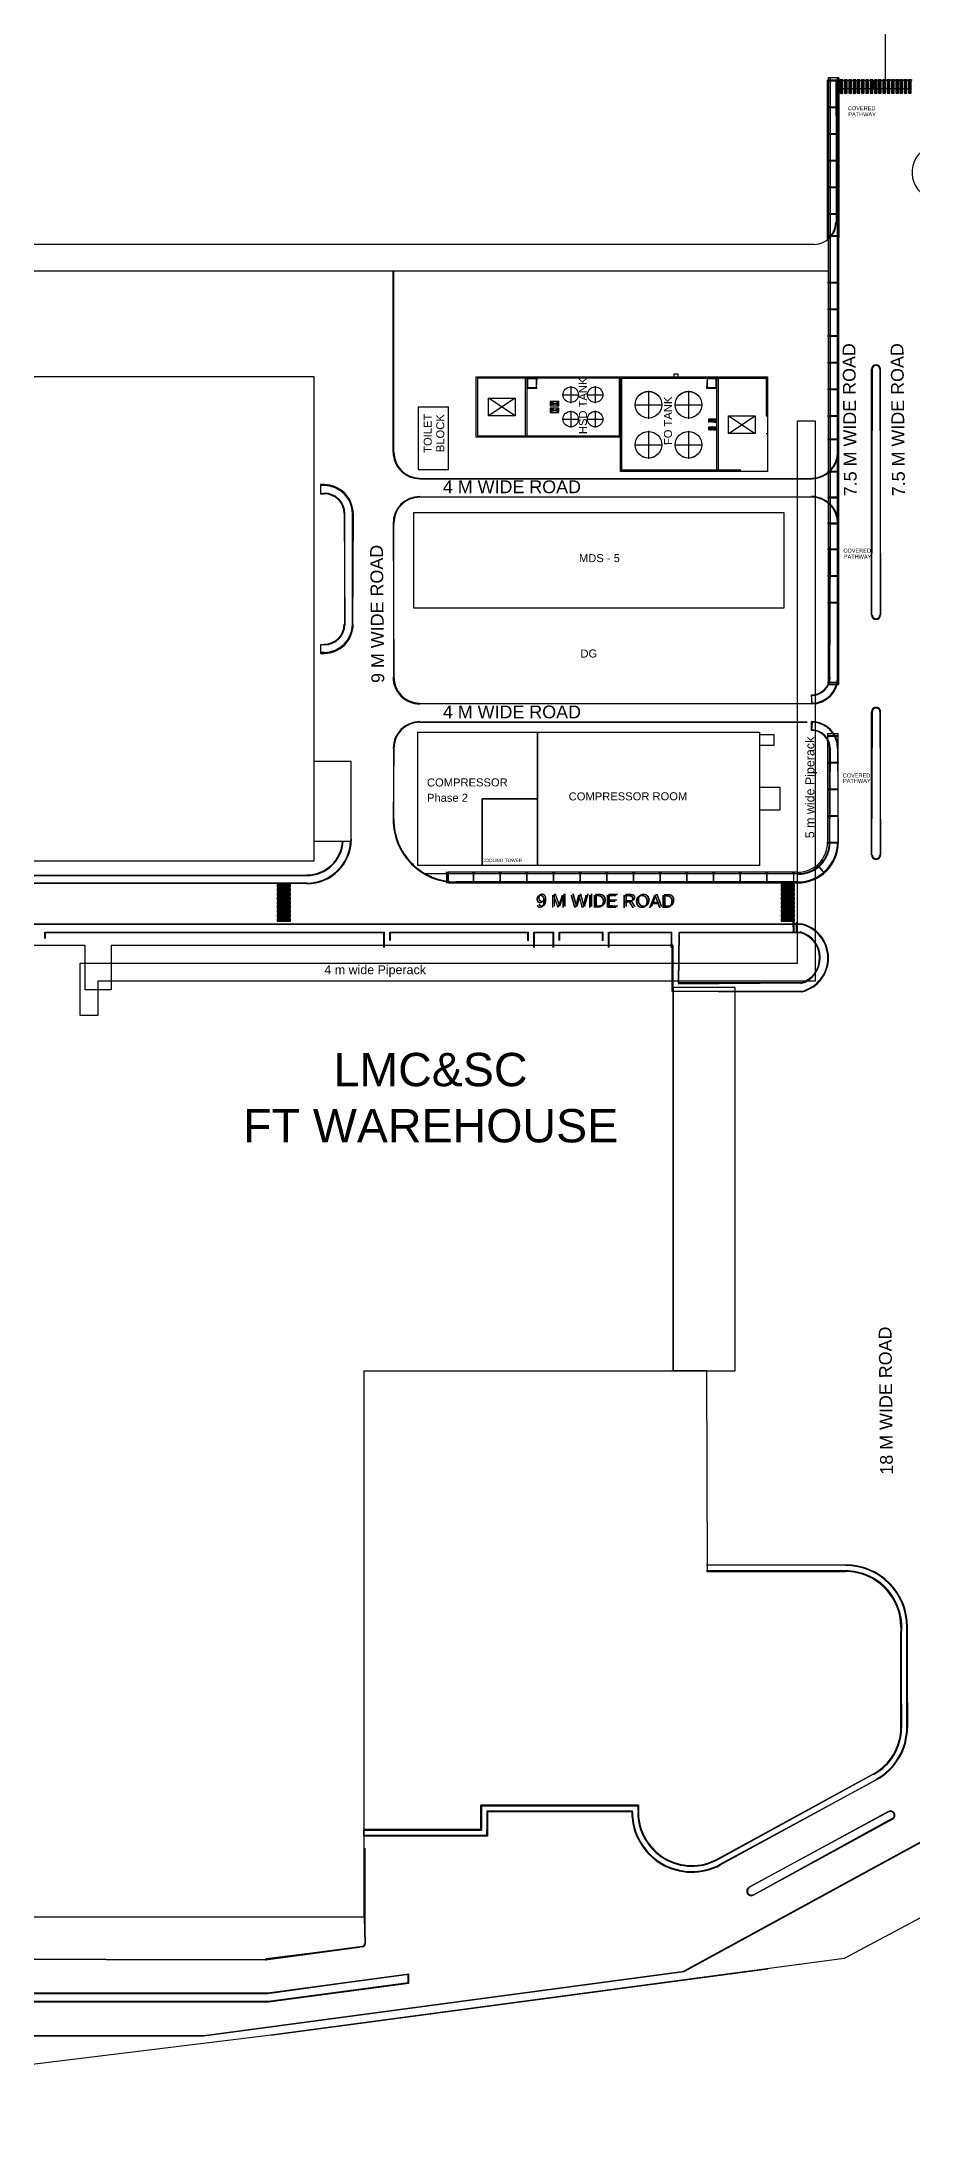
# Model space of a CAD drawing. Header units: millimetres. Extents: x 187381 to 885080, y 3378 to 168095.
# Drawn here: x 473899 to 474182, y 71026 to 71709 of the extents above; entities that cross this region are included whole.
import ezdxf

# ---------------------------------------------------------------- set-up
doc = ezdxf.new("R2010")
doc.units = ezdxf.units.MM
doc.header["$LTSCALE"] = 15
for name, color, linetype in [('A-HATCH', 8, 'Continuous'), ('HSD_piping', 7, 'Continuous'), ('paver', 37, 'Continuous')]:
    doc.layers.add(name, color=color, linetype=linetype)
doc.layers.add('KEY PLAN_dwg', color=252, linetype='Continuous', lineweight=18)
doc.styles.add('Arial_12', font='arial.ttf', dxfattribs={"height": 10.856442})
doc.styles.add('Arial_2', font='arial.ttf', dxfattribs={"width": 0.8, "height": 1.302773})
doc.styles.add('Arial_3', font='arial.ttf', dxfattribs={"height": 0.021713})
doc.styles.add('Arial_4', font='arial.ttf', dxfattribs={"height": 2.605546})
doc.styles.add('Arial_5', font='arial.ttf', dxfattribs={"height": 2.895051})
doc.styles.add('Arial_6', font='arial.ttf', dxfattribs={"height": 4.168874})
doc.styles.add('Arial_8', font='arial.ttf', dxfattribs={"height": 1.085644})

# ---------------------------------------------------------------- blocks, each defined once
blk = doc.blocks.new('KEY PLAN_dwg_sfddsfesfe-517544-KEY PLAN')
at = {"layer": 'paver'}
blk.add_hatch(color=9, dxfattribs=at).paths.add_polyline_path([(3772.73, 2342.26), (3772.73, 2346.6), (3771.87, 2346.6), (3771.87, 2342.26)], flags=0)
at = {"layer": 'A-HATCH', "flags": 128}
blk.add_lwpolyline([(3771.87, 2346.6), (3771.87, 2342.26), (3772.73, 2342.26), (3772.73, 2346.6)], close=True, dxfattribs=at)
blk = doc.blocks.new('KEY PLAN_dwg_swqdswqe-517545-KEY PLAN')
at = {"layer": 'A-HATCH', "color": 252, "flags": 128}
blk.add_lwpolyline([(3758.13, 2280.48), (3761.6, 2280.48), (3761.6, 2280.63), (3758.13, 2280.63)], close=True, dxfattribs=at)
at = {"layer": 'A-HATCH', "color": 252}
for radius in [0.217, 0.21]:
    blk.add_circle((3758.4, 2280.56), radius, dxfattribs=at)
blk = doc.blocks.new('KEY PLAN_dwg_sfddsfesfe-V20-KEY PLAN')
at = {"layer": 'paver'}
blk.add_hatch(color=9, dxfattribs=at).paths.add_polyline_path([(3766.31, 2342.26), (3767.18, 2342.26), (3767.18, 2346.6), (3766.31, 2346.6)], flags=0)
at = {"layer": 'A-HATCH'}
for p, q in [((3766.31, 2346.6), (3766.31, 2342.26)), ((3766.37, 2342.26), (3767.18, 2342.26))]:
    blk.add_line(p, q, dxfattribs=at)
at = {"layer": 'A-HATCH', "flags": 128}
blk.add_lwpolyline([(3767.18, 2342.26), (3767.18, 2346.6), (3766.37, 2346.6)], dxfattribs=at)
blk = doc.blocks.new('KEY PLAN_dwg_sfddsfesfe-517547-KEY PLAN')
at = {"layer": 'paver'}
blk.add_hatch(color=9, dxfattribs=at).paths.add_polyline_path([(3747.21, 2083.76), (3747.21, 2084.62), (3742.87, 2084.62), (3742.87, 2083.76)], flags=0)
at = {"layer": 'A-HATCH', "flags": 128}
blk.add_lwpolyline([(3747.21, 2084.62), (3742.87, 2084.62), (3742.87, 2083.76), (3747.21, 2083.76)], close=True, dxfattribs=at)
blk = doc.blocks.new('KEY PLAN_dwg_sdwf-517548-KEY PLAN')
for p in [(0, 0), (0, -1.39), (0, -2.78), (0, -4.17), (0, -5.56), (0, -6.94), (0, -8.33), (0, -9.72), (0, -11.11)]:
    blk.add_blockref('KEY PLAN_dwg_sfddsfesfe-517547-KEY PLAN', p)
blk = doc.blocks.new('KEY PLAN_dwg_swqdswqe-517546-KEY PLAN')
at = {"layer": 'A-HATCH', "color": 252, "flags": 128}
blk.add_lwpolyline([(3837.89, 2383.93), (3840.2, 2381.33), (3840.09, 2381.24), (3837.78, 2383.84)], close=True, dxfattribs=at)
at = {"layer": 'A-HATCH', "color": 252}
for radius in [0.217, 0.21]:
    blk.add_circle((3838.01, 2383.68), radius, dxfattribs=at)
blk = doc.blocks.new('KEY PLAN_dwg_A$C614A59AB-517549-KEY PLAN')
at = {"layer": 'HSD_piping'}
for p, q in [((3719.8, 2235.29), (3719.8, 2235.35)), ((3719.97, 2235.28), (3719.97, 2235.34)), ((3720.13, 2235.29), (3720.13, 2235.35))]:
    blk.add_line(p, q, dxfattribs=at)
at = {"layer": 'HSD_piping', "flags": 128}
blk.add_lwpolyline([(3719.97, 2235.34), (3720.17, 2235.34), (3720.17, 2235.29), (3719.97, 2235.29), (3720.08, 2235.29), (3720.08, 2235.28), (3719.97, 2235.28), (3719.85, 2235.28), (3719.85, 2235.29), (3719.97, 2235.29), (3719.76, 2235.29), (3719.76, 2235.34)], close=True, dxfattribs=at)
blk.add_lwpolyline([(3720.1, 2235.34), (3720.1, 2235.34), (3719.97, 2235.34), (3719.83, 2235.34), (3719.83, 2235.34)], dxfattribs=at)
blk = doc.blocks.new('KEY PLAN_dwg-517542-KEY PLAN')
at = {"layer": 'A-HATCH'}
for p, q in [((3776.84, 2346.6), (3776.84, 2646.43)), ((3758.01, 2294.48), (3758.01, 2346.52)), ((3761.66, 2347.22), (3758.18, 2347.22)), ((3758.22, 2294.93), (3758.22, 2346.3)), ((3762.15, 2343.62), (3761.6, 2343.62)), ((3761.66, 2347.22), (3761.66, 2295.29)), ((3762.15, 2346.52), (3763.02, 2346.52)), ((3763.02, 2343.62), (3762.15, 2343.62)), ((3763.02, 2346.52), (3763.54, 2346.52)), ((3763.54, 2343.62), (3763.02, 2343.62)), ((3763.54, 2346.52), (3764.41, 2346.52)), ((3764.41, 2343.62), (3763.54, 2343.62)), ((3764.41, 2346.52), (3764.93, 2346.52)), ((3764.93, 2343.62), (3764.41, 2343.62)), ((3764.93, 2346.52), (3765.8, 2346.52)), ((3765.8, 2343.62), (3764.93, 2343.62)), ((3765.8, 2346.52), (3766.31, 2346.52)), ((3766.31, 2343.62), (3765.8, 2343.62)), ((3766.37, 2346.52), (3767.18, 2346.52)), ((3767.18, 2343.62), (3766.37, 2343.62)), ((3767.23, 2346.52), (3767.7, 2346.52)), ((3767.7, 2343.62), (3767.23, 2343.62)), ((3767.7, 2346.52), (3768.57, 2346.52)), ((3768.57, 2343.62), (3767.7, 2343.62)), ((3768.57, 2346.52), (3769.09, 2346.52)), ((3769.09, 2343.62), (3768.57, 2343.62)), ((3769.09, 2346.52), (3769.96, 2346.52)), ((3769.96, 2343.62), (3769.09, 2343.62)), ((3769.96, 2346.52), (3770.48, 2346.52)), ((3770.48, 2343.62), (3769.96, 2343.62)), ((3770.48, 2346.52), (3771.35, 2346.52)), ((3771.35, 2343.62), (3770.48, 2343.62)), ((3771.35, 2346.52), (3771.87, 2346.52)), ((3771.87, 2343.62), (3771.35, 2343.62)), ((3771.87, 2346.52), (3772.73, 2346.52)), ((3772.73, 2343.62), (3771.87, 2343.62)), ((3772.73, 2346.52), (3773.21, 2346.52)), ((3773.21, 2343.62), (3772.73, 2343.62)), ((3773.21, 2346.52), (3773.21, 2343.62)), ((3773.21, 2343.62), (3773.21, 2346.52)), ((3773.26, 2346.52), (3774.12, 2346.52)), ((3774.12, 2343.63), (3773.26, 2343.63)), ((3774.12, 2346.52), (3774.64, 2346.52)), ((3774.64, 2343.63), (3774.12, 2343.63)), ((3774.64, 2346.52), (3775.51, 2346.52)), ((3775.51, 2343.63), (3774.64, 2343.63)), ((3775.51, 2346.52), (3776.03, 2346.52)), ((3776.03, 2343.63), (3775.51, 2343.63)), ((3776.03, 2346.52), (3776.9, 2346.52)), ((3776.9, 2343.63), (3776.03, 2343.63)), ((3776.9, 2346.52), (3777.42, 2346.52)), ((3777.42, 2346.52), (3776.9, 2346.52)), ((3777.42, 2343.63), (3776.9, 2343.63)), ((3777.42, 2346.52), (3778.29, 2346.52)), ((3778.29, 2346.52), (3777.42, 2346.52)), ((3778.29, 2343.63), (3777.42, 2343.63)), ((3778.29, 2346.52), (3778.81, 2346.52)), ((3778.81, 2346.52), (3778.29, 2346.52)), ((3778.81, 2343.63), (3778.29, 2343.63)), ((3778.81, 2346.52), (3779.68, 2346.52)), ((3779.68, 2346.52), (3778.81, 2346.52)), ((3779.68, 2343.63), (3778.81, 2343.63)), ((3779.68, 2346.52), (3780.2, 2346.52)), ((3780.2, 2346.52), (3779.68, 2346.52)), ((3780.2, 2343.63), (3779.68, 2343.63)), ((3780.2, 2346.52), (3781.07, 2346.52)), ((3781.07, 2346.52), (3780.2, 2346.52)), ((3781.07, 2343.63), (3780.2, 2343.63)), ((3781.07, 2346.52), (3781.59, 2346.52)), ((3781.59, 2346.52), (3781.07, 2346.52)), ((3781.59, 2343.63), (3781.07, 2343.63)), ((3781.59, 2346.52), (3782.46, 2346.52)), ((3782.46, 2346.52), (3781.59, 2346.52)), ((3782.46, 2343.63), (3781.59, 2343.63)), ((3782.46, 2346.52), (3782.98, 2346.52)), ((3782.98, 2346.52), (3782.46, 2346.52)), ((3782.98, 2343.63), (3782.46, 2343.63)), ((3782.98, 2346.52), (3783.85, 2346.52)), ((3783.85, 2346.52), (3782.98, 2346.52)), ((3783.85, 2343.63), (3782.98, 2343.63)), ((3783.85, 2346.52), (3784.37, 2346.52)), ((3784.37, 2346.52), (3783.85, 2346.52)), ((3784.37, 2343.63), (3783.85, 2343.63)), ((3785.24, 2346.52), (3784.37, 2346.52)), ((3785.53, 2346.52), (3785.24, 2346.52)), ((3753.66, 2293.03), (2730.75, 2293.03)), ((3616.55, 2225.38), (3616.55, 2284.49)), ((3616.76, 2226.34), (3616.76, 2284.35)), ((3750.14, 2071.6), (3085.78, 2071.6)), ((3503.03, 2069.11), (3503.03, 2067.04)), ((3503.25, 2068.9), (3503.25, 2067.04)), ((3613.36, 2068.9), (3613.36, 2064.08)), ((3613.58, 2069.11), (3613.58, 2064.08)), ((3615.32, 2069.11), (3615.32, 2066.3)), ((3615.53, 2068.9), (3615.53, 2066.3)), ((3660.26, 2068.9), (3660.26, 2066.26)), ((3660.48, 2069.11), (3660.48, 2066.26)), ((3662.22, 2069.11), (3662.22, 2064.04)), ((3662.43, 2068.9), (3662.43, 2064.04)), ((3668.55, 2068.9), (3668.55, 2064.08)), ((3668.77, 2069.11), (3668.77, 2064.08)), ((3670.51, 2069.11), (3670.51, 2066.3)), ((3670.72, 2068.9), (3670.72, 2066.3)), ((3684.58, 2068.9), (3684.58, 2066.26)), ((3684.8, 2069.11), (3684.8, 2066.26)), ((3686.53, 2069.11), (3686.53, 2064.04)), ((3686.75, 2068.9), (3686.75, 2064.04)), ((3576.67, 1709.86), (3738.54, 1731.52)), ((3575.94, 1720.72), (3621.65, 1726.83))]:
    blk.add_line(p, q, dxfattribs=at)
at = {"layer": 'A-HATCH', "color": 252}
for p, q in [((3659.64, 2230.68), (3659.64, 2249.5)), ((3660.07, 2249.5), (3660.07, 2230.68)), ((3674.36, 2246.82), (3674.36, 2241.32)), ((3682.33, 2246.82), (3682.33, 2241.32)), ((3690.14, 2249.93), (3690.14, 2230.18)), ((3721.95, 2219.1), (3721.95, 2249.5)), ((3722.38, 2249.5), (3722.38, 2219.1)), ((3656.27, 2242.98), (3647.58, 2237.19)), ((3670.02, 2240.45), (3670.02, 2241.9)), ((3671.61, 2244.07), (3677.11, 2244.07)), ((3679.57, 2244.07), (3685.08, 2244.07)), ((3695.14, 2240.81), (3704.26, 2240.81)), ((3699.7, 2245.37), (3699.7, 2236.25)), ((3708.16, 2240.81), (3717.28, 2240.81)), ((3712.72, 2245.37), (3712.72, 2236.25)), ((3670.02, 2238.28), (3670.02, 2239.73)), ((3671.61, 2236.11), (3677.11, 2236.11)), ((3674.36, 2238.86), (3674.36, 2233.36)), ((3679.57, 2236.11), (3685.08, 2236.11)), ((3682.33, 2238.86), (3682.33, 2233.36)), ((3725.75, 2231.4), (3734.44, 2237.19)), ((3616.76, 2225.14), (3616.76, 2226.34)), ((3695.14, 2227.78), (3704.26, 2227.78)), ((3699.7, 2232.34), (3699.7, 2223.22)), ((3708.16, 2227.78), (3717.28, 2227.78)), ((3712.72, 2232.34), (3712.72, 2223.22)), ((3729.8, 2219.53), (3690.58, 2219.53)), ((3594.12, 2214.49), (3592.92, 2214.49)), ((3594.11, 2160.14), (3592.92, 2160.14)), ((3747.81, 2072.33), (3747.81, 2068.86))]:
    blk.add_line(p, q, dxfattribs=at)
at = {"layer": 'A-HATCH', "flags": 128}
for points in [[(3758.22, 2346.3), (3760.9, 2346.52), (3758.01, 2346.52)], [(3758.18, 2347.22), (3758.18, 2295.3), (3758.18, 2149.65), (3761.65, 2149.65), (3761.65, 2298.73)], [(3760.68, 2346.3), (3760.9, 2300.27), (3760.9, 2346.52)], [(3761.6, 2343.62), (3761.6, 2346.52), (3762.15, 2346.52)], [(3784.37, 2346.52), (3784.81, 2346.52), (3784.81, 2343.63), (3784.37, 2343.63)], [(3758.18, 2284.35), (2730.1, 2284.35), (2729.95, 2277.29)], [(3711.26, 1730.57), (4352.63, 2080.59), (3711.19, 1730.78), (4011.67, 1894.64)], [(4086.16, 1906.81), (3763.43, 1734.85), (3704.09, 1726.91), (3575.04, 1709.64), (3320.19, 1678.39), (3257.77, 1676.06), (3212.29, 1679.98), (3089.86, 1705.28), (3090.46, 1709.64), (3554.85, 1709.64), (3711.26, 1730.57), (3554.85, 1709.64), (3090.46, 1709.64), (3554.83, 1709.64), (3090.41, 1709.64), (3014.07, 1726.53), (3090.46, 1709.86), (3013.93, 1726.34), (2703.64, 2256.16)], [(3085.82, 2071.58), (3055.57, 2066.16), (3085.78, 2071.79), (3749.42, 2071.79)], [(3613.58, 2069.11), (3503.25, 2068.9), (3613.36, 2068.9)], [(3660.48, 2069.11), (3615.53, 2068.9), (3660.26, 2068.9)], [(3668.77, 2069.11), (3662.43, 2068.9), (3668.55, 2068.9)], [(3684.8, 2069.11), (3670.72, 2068.9), (3684.58, 2068.9)], [(3707.05, 2068.9), (3707.05, 2064.09), (3707.27, 2069.11), (3686.75, 2068.9), (3707.05, 2068.9), (3707.27, 2064.09)], [(3707.27, 2064.07), (3707.27, 2049.83), (3750.14, 2049.83)], [(3749.11, 2069.11), (3709.66, 2068.9), (3749.08, 2068.9)], [(3722.53, 2049.82), (3749.69, 2049.62), (3722.53, 2049.62)], [(3707.27, 1926.31), (3718.63, 1926.31), (3718.85, 1860.88), (3763.8, 1860.88), (3718.63, 1860.88), (3763.8, 1861.1), (3718.63, 1861.1)], [(3763.8, 1862.84), (3718.63, 1863.06), (3763.8, 1863.06), (3718.63, 1862.84)], [(3781.89, 1842.79), (3781.89, 1810.08), (3781.89, 1840.95), (3782.11, 1810.05), (3782.11, 1840.94)], [(3783.85, 1810.05), (3783.85, 1842.79), (3784.06, 1810.05), (3784.06, 1842.79)], [(3722.23, 1767.05), (3772.84, 1794.9), (3722.13, 1767.24)], [(3723.06, 1765.53), (3773.88, 1792.99), (3723.17, 1765.34)], [(3696.44, 1782.49), (3696.44, 1784.79), (3645.06, 1784.79), (3645.06, 1776.87), (3607.25, 1776.87), (3645.06, 1776.87), (3645.06, 1784.79), (3696.44, 1784.79), (3696.44, 1782.49), (3696.22, 1784.57), (3645.28, 1784.57), (3645.28, 1776.65), (3607.03, 1776.65)], [(3694.49, 1782.49), (3694.49, 1782.83), (3647.01, 1782.83), (3647.01, 1782.61), (3647.01, 1774.92), (3607.03, 1774.92), (3607.03, 1776.65), (3645.28, 1776.65), (3645.28, 1784.57), (3696.22, 1784.57)], [(3607.25, 1774.92), (3647.01, 1774.92), (3647.23, 1782.61), (3647.23, 1774.7), (3607.25, 1774.7)], [(3647.01, 1782.83), (3694.27, 1782.61), (3647.23, 1782.61)], [(3777.91, 1782.58), (3732.43, 1758.03), (3777.8, 1782.77)], [(3779.09, 1780.42), (3733.82, 1755.48), (3779.19, 1780.23)], [(3607.46, 1739.63), (3607.24, 1748.37), (3607.46, 1739.63), (3607.46, 1770.74)], [(3574.87, 1734.47), (3471.04, 1734.69), (3575.03, 1734.47), (3605.47, 1738.54)], [(3606.64, 1738.7), (3575.16, 1734.71), (3606.61, 1738.91)], [(3575.75, 1723.61), (3621.65, 1729.75), (3575.75, 1723.61), (3292.51, 1723.61), (3292.51, 1720.73), (3575.94, 1720.73), (3621.65, 1726.83), (3621.65, 1729.75), (3575.76, 1723.4), (3292.73, 1723.4), (3292.73, 1720.94), (3575.93, 1720.94), (3621.44, 1727.02), (3621.44, 1729.51)]]:
    blk.add_lwpolyline(points, dxfattribs=at)
at = {"layer": 'A-HATCH', "color": 252, "flags": 128}
for points in [[(3758.83, 2347.22), (3758.83, 2194.09), (3758.83, 2347.22)], [(3761.29, 2347.19), (3761.29, 2151.98), (3761.29, 2347.19)], [(3729.8, 2219.1), (3690.58, 2219.1), (3690.58, 2249.93), (3690.58, 2230.25), (3643.53, 2230.25), (3643.53, 2249.93), (3690.58, 2249.93), (3725.17, 2249.93), (3738.49, 2249.93), (3738.49, 2219.1), (3690.58, 2219.1), (3690.58, 2249.93), (3738.49, 2249.93)], [(3690.58, 2249.5), (3643.97, 2249.5), (3643.97, 2230.68), (3690.58, 2230.68)], [(3663.18, 2246.39), (3663.18, 2249.28), (3660.29, 2249.28), (3660.29, 2246.39), (3663.18, 2246.39), (3663.4, 2249.5), (3660.07, 2249.5), (3660.07, 2246.17), (3663.4, 2246.17)], [(3691.01, 2219.1), (3691.01, 2249.5), (3738.06, 2249.5), (3738.06, 2237.19), (3738.49, 2237.19), (3738.49, 2249.93)], [(3718.84, 2249.28), (3718.84, 2246.39), (3721.73, 2246.39), (3721.73, 2249.28), (3718.84, 2249.28), (3718.62, 2246.17), (3721.95, 2246.17), (3721.95, 2249.5), (3718.62, 2249.5)], [(3772.58, 2252.35), (3772.36, 2172.35), (3772.36, 2252.35)], [(3775.04, 2252.35), (3775.26, 2172.35), (3775.26, 2252.35)], [(3656.27, 2237.19), (3647.58, 2237.19), (3647.58, 2242.98), (3656.27, 2242.98), (3656.27, 2237.19), (3647.58, 2242.98)], [(3670.29, 2241.45), (3670.29, 2240.9), (3667.63, 2241.17)], [(3668.07, 2241.48), (3667.89, 2240.95), (3667.89, 2241.4), (3668.71, 2241.33), (3668.07, 2241.37), (3668.71, 2241.4), (3668.07, 2241.45), (3668.71, 2241.45), (3668.83, 2240.96), (3668.9, 2241.32), (3668.9, 2241.03), (3668.94, 2241.03), (3668.07, 2241.25), (3668.71, 2241.22), (3668.07, 2241.13), (3668.71, 2241.1), (3668.07, 2241.06), (3668.71, 2241.02), (3668.07, 2240.98), (3668.71, 2240.95), (3668.07, 2240.9)], [(3669.15, 2241.32), (3669.15, 2241.03), (3669.19, 2241.03), (3668.94, 2241.25), (3668.94, 2241.1)], [(3669.91, 2240.83), (3669.25, 2241.02), (3669.25, 2241.33), (3669.91, 2241.35), (3669.53, 2241.35), (3669.53, 2241), (3669.91, 2241)], [(3670.29, 2239.28), (3670.29, 2238.73), (3667.63, 2239)], [(3668.07, 2239.31), (3667.89, 2238.78), (3667.89, 2239.23), (3668.71, 2239.16), (3668.07, 2239.19), (3668.71, 2239.23), (3668.07, 2239.27), (3668.71, 2239.27), (3668.83, 2238.79), (3668.9, 2239.15), (3668.9, 2238.86), (3668.94, 2238.86), (3668.07, 2239.08), (3668.71, 2239.05), (3668.07, 2238.96), (3668.71, 2238.92), (3668.07, 2238.89), (3668.71, 2238.85), (3668.07, 2238.81), (3668.71, 2238.78), (3668.07, 2238.73)], [(3669.15, 2239.15), (3669.15, 2238.86), (3669.19, 2238.86), (3668.94, 2239.07), (3668.94, 2238.93)], [(3669.91, 2238.66), (3669.25, 2238.85), (3669.25, 2239.16), (3669.91, 2239.18), (3669.53, 2239.18), (3669.53, 2238.83), (3669.91, 2238.83)], [(3719.45, 2235.29), (3721.73, 2235.29), (3721.73, 2235.91), (3719.45, 2235.91), (3719.45, 2235.29), (3721.95, 2235.07), (3721.95, 2236.13), (3719.24, 2236.13), (3719.24, 2235.07)], [(3719.45, 2232.69), (3721.73, 2232.69), (3721.73, 2233.31), (3719.45, 2233.31), (3719.45, 2232.69), (3721.95, 2232.47), (3721.95, 2233.52), (3719.24, 2233.52), (3719.24, 2232.47)], [(3719.96, 2235.94), (3719.84, 2235.42), (3719.84, 2235.41), (3720.2, 2235.42), (3720.2, 2235.78), (3719.72, 2235.78), (3719.72, 2235.42), (3720.2, 2235.42), (3720.2, 2235.73), (3720.36, 2235.73), (3719.84, 2235.8), (3719.84, 2235.78), (3720.2, 2235.64), (3719.72, 2235.56), (3721.73, 2235.6)], [(3719.96, 2233.33), (3719.84, 2232.82), (3719.84, 2232.8), (3720.2, 2232.82), (3720.2, 2233.18), (3719.72, 2233.18), (3719.72, 2232.82), (3720.2, 2232.82), (3720.2, 2233.13), (3720.36, 2233.13), (3719.84, 2233.19), (3719.84, 2233.18), (3720.2, 2233.03), (3719.72, 2232.96), (3721.73, 2233)], [(3720.92, 2235.36), (3720.92, 2235.84), (3721.8, 2235.84), (3721.8, 2235.36), (3720.88, 2235.41), (3720.88, 2235.8), (3720.82, 2235.5), (3720.83, 2235.75)], [(3720.92, 2232.75), (3720.92, 2233.24), (3721.8, 2233.24), (3721.8, 2232.75), (3720.88, 2232.8), (3720.88, 2233.2), (3720.82, 2232.89), (3720.83, 2233.14)], [(3725.75, 2237.19), (3734.44, 2237.19), (3734.44, 2231.4), (3725.75, 2231.4), (3725.75, 2237.19), (3734.44, 2231.4)], [(3738.06, 2231.4), (3738.49, 2231.4), (3738.49, 2219.1)], [(3594.11, 2214.78), (3592.92, 2214.78), (3592.91, 2211.81), (3594.1, 2211.81), (3592.91, 2212.03)], [(3625.23, 2216.72), (3753.03, 2216.72), (3625.01, 2216.72)], [(3625.23, 2210.93), (3753.03, 2210.7), (3625.23, 2210.7)], [(3600.63, 2205.37), (3600.85, 2169.05), (3600.85, 2205.37)], [(3603.52, 2205.37), (3603.31, 2169.05), (3603.31, 2205.37)], [(3616.55, 2202.42), (3616.76, 2151.9), (3616.76, 2204.18)], [(3758.83, 2194.73), (3758.61, 2151.98), (3758.61, 2194.51)], [(3592.91, 2162.82), (3594.1, 2162.6), (3592.91, 2162.6), (3592.92, 2159.85), (3594.11, 2159.85)], [(3753.03, 2143.62), (3752.82, 2146.29), (3752.82, 2143.4)], [(3625.01, 2143.62), (3752.82, 2143.4), (3625.23, 2143.4)], [(3753.04, 2137.39), (3752.82, 2134.71), (3752.82, 2137.61)], [(3772.58, 2140.82), (3772.36, 2094.19), (3772.36, 2140.82)], [(3775.04, 2140.82), (3775.26, 2094.19), (3775.26, 2140.82)], [(3625.23, 2137.4), (3751.37, 2137.4), (3625.23, 2137.4)], [(3761.5, 2098.25), (3761.5, 2133.64), (3758.03, 2133.64), (3758.03, 2098.25)], [(3616.76, 2105.71), (3616.76, 2128.94), (3616.54, 2105.71)], [(3758.83, 2129.03), (3758.61, 2098.25), (3758.61, 2129.03)], [(3761.29, 2129.05), (3761.5, 2098.25), (3761.5, 2129.05)], [(3748.47, 2087.9), (3626.96, 2088.12), (3748.47, 2088.12)], [(3748.33, 2088.55), (3635.34, 2088.55), (3634.47, 2088.55), (3634.47, 2085.08), (3635.34, 2085.08), (3748.33, 2085.08)], [(3636.63, 2085.22), (3748.26, 2085.43), (3637.02, 2085.43)]]:
    blk.add_lwpolyline(points, dxfattribs=at)
at = {"layer": 'A-HATCH', "flags": 128}
for points in [[(3026.51, 2250), (3590.75, 2250), (3590.75, 2092.2), (3026.51, 2092.2)], [(3520.37, 2041.89), (3514.58, 2041.89), (3514.58, 2058.92), (3748.2, 2058.92), (3748.2, 2235.55), (3753.99, 2235.55), (3753.99, 2053.08), (3520.37, 2053.08)], [(3590.75, 2098.74), (3602.91, 2098.74), (3602.91, 2124.66), (3590.75, 2124.66)], [(3588.45, 2085.04), (3085.78, 2085.04)], [(3588.45, 2087.5), (3402.92, 2087.5)], [(3524.76, 2050.26), (3516.22, 2050.26), (3516.22, 2064.74), (3489.82, 2064.74), (3489.82, 2050.41), (3407.56, 2050.41), (3407.56, 2064.74), (3156.82, 2064.74), (3156.82, 2050.26), (3149.02, 2050.26), (3149.02, 2064.74), (3085.78, 2064.74), (3085.78, 2050.41), (3040.55, 2050.41), (3026.11, 2050.41), (3026.11, 1826.54), (3070.98, 1826.54), (3070.98, 1748.38), (3607.1, 1748.38), (3607.1, 1926.18), (3707.71, 1926.18), (3707.71, 2064.74), (3524.76, 2064.74)], [(3709.44, 2052.27), (3749.31, 2052.52), (3709.44, 2052.52), (3709.66, 2068.9)], [(3727.97, 2051.03), (3707.71, 2051.03), (3707.71, 1926.18), (3727.97, 1926.18)]]:
    blk.add_lwpolyline(points, close=True, dxfattribs=at)
at = {"layer": 'A-HATCH', "color": 252, "flags": 128}
for points in [[(3707.95, 2249.93), (3709.39, 2249.93), (3709.39, 2250.8), (3707.95, 2250.8)], [(3624.71, 2219.74), (3634.56, 2219.74), (3634.56, 2240), (3624.71, 2240)], [(3670.53, 2240.45), (3670.53, 2241.9), (3667.63, 2241.9), (3667.63, 2240.45)], [(3670.53, 2238.28), (3670.53, 2239.73), (3667.63, 2239.73), (3667.63, 2238.28)], [(3743.81, 2174.6), (3623.23, 2174.6), (3623.23, 2205.72), (3743.81, 2205.72)], [(3645.57, 2090.79), (3645.57, 2112.5), (3663.52, 2112.5), (3663.52, 2090.79), (3645.57, 2090.79), (3624.59, 2090.79), (3624.59, 2134.22), (3663.52, 2134.22), (3663.52, 2112.5), (3645.57, 2112.5)], [(3663.52, 2134.22), (3735.89, 2134.22), (3735.89, 2090.79), (3663.52, 2090.79)], [(3735.89, 2129.92), (3740.62, 2129.92), (3740.62, 2133.26), (3735.89, 2133.26)], [(3735.89, 2108.89), (3742.59, 2108.89), (3742.59, 2116.13), (3735.89, 2116.13)]]:
    blk.add_lwpolyline(points, close=True, dxfattribs=at)
at = {"layer": 'A-HATCH', "color": 252}
for centre, radius in [((3674.36, 2244.07), 2.53), ((3682.33, 2244.07), 2.53), ((3674.36, 2236.11), 2.53), ((3682.33, 2236.11), 2.53), ((3719.78, 2235.34), 0.0174), ((3721.41, 2235.34), 0.0174)]:
    blk.add_circle(centre, radius, dxfattribs=at)
at = {"layer": 'A-HATCH'}
for centre, radius, start, end in [((3753.66, 2300.27), 7.24, 270, 0), ((3588.45, 2099.29), 14.48, 270, 0), ((3588.45, 2099.29), 11.58, 270, 357.24385), ((3588.45, 2099.29), 11.8, 270, 357.29461), ((3588.45, 2099.29), 14.26, 270, 357.7618), ((3746.93, 2060.67), 11.39, 284.00926, 77.37321), ((3746.92, 2060.67), 11.19, 284.39894, 76.97425), ((3746.94, 2060.68), 8.71, 285.78729, 75.58229), ((3763.8, 1842.79), 20.27, 0, 90), ((3763.8, 1842.79), 20.05, 0, 90), ((3763.8, 1842.79), 20.05, 0, 90), ((3763.73, 1842.65), 18.46, 354.69368, 89.7999), ((3763.8, 1842.71), 18.4, 354.49324, 90), ((3763.8, 1842.79), 18.09, 0, 90), ((3763.73, 1842.65), 18.24, 354.66209, 89.7983), ((3764.52, 1810.15), 17.37, 298.60548, 0), ((3764.74, 1810.02), 17.37, 298.60548, 0), ((3764.52, 1810.15), 19.32, 298.60548, 360), ((3764.52, 1810.15), 19.54, 298.60548, 360), ((3713.81, 1782.49), 19.54, 180, 298.60548), ((3713.81, 1782.49), 19.32, 180, 298.60548), ((3713.81, 1782.49), 17.59, 180, 298.60548), ((3713.81, 1782.49), 17.37, 180, 298.60548)]:
    blk.add_arc(centre, radius, start, end, dxfattribs=at)
at = {"layer": 'A-HATCH', "color": 252}
for centre, radius, start, end in [((3720.57, 2235.65), 0.0109, 90, 180), ((3720.58, 2235.6), 0.00869, 90, 270), ((3720.64, 2233.06), 0.0109, 90, 180), ((3720.72, 2233.06), 0.0109, 0, 90), ((3720.78, 2235.65), 0.0109, 0, 90), ((3720.9, 2235.41), 0.0217, 195.39138, 228.04084), ((3720.58, 2233), 0.00869, 90, 270), ((3625.23, 2225.4), 8.47, 179.99659, 268.52452), ((3752.82, 2225.39), 8.69, 270, 359.99659), ((3594.06, 2205.24), 9.25, 0.80938, 89.64483), ((3594.06, 2205.24), 6.79, 0.80938, 89.64483), ((3594.11, 2169.26), 9.41, 270, 0.00512), ((3625.23, 2152.09), 8.47, 179.99659, 268.52452), ((3752.82, 2152.08), 5.79, 270, 359.99659), ((3625.23, 2128.93), 8.69, 90, 179.99659), ((3637.02, 2105.71), 20.48, 179.99659, 270), ((3637.02, 2105.71), 20.27, 179.99659, 270), ((3748.26, 2098.46), 13.03, 270, 359.99659), ((3748.36, 2098.21), 13.14, 269.8716, 0.16868), ((3748.47, 2098.25), 10.13, 270, 359.99659), ((3748.47, 2098.25), 10.35, 270, 359.99659), ((3748.47, 2098.25), 13.03, 270, 359.99659)]:
    blk.add_arc(centre, radius, start, end, dxfattribs=at)
at = {"layer": 'A-HATCH'}
for centre, major_axis, start_param, end_param in [((3794.48, 2316.47), (0, 8.97), 0.725666, 3.141593), ((3753.66, 2300.27), (-7.01, 0.42), 2.296952, 3.200843), ((3746.93, 2060.67), (3.4, 7.79), 3.836796, 6.439786), ((3778.5, 1781.5), (0.21, 1.43), 3.783922, 6.925514), ((3778.5, 1781.5), (1.19, 0.3), 4.962006, 8.103599), ((3733.12, 1756.75), (-1.43, 0.21), 5.354724, 8.496317), ((3733.12, 1756.75), (1.19, 0.3), 1.82043, 4.962023), ((3574.87, 1736.86), (-0.83, 2.01), 2.748906, 2.881892), ((3606.52, 1739.63), (0.232, 0.686), 3.600791, 5.038602), ((3606.52, 1739.63), (0.238, 0.91), 3.529836, 4.967647), ((3574.87, 1736.86), (-2.36, 0.38), 1.731677, 1.864662)]:
    blk.add_ellipse(centre, major_axis=major_axis, ratio=1, start_param=start_param, end_param=end_param, dxfattribs=at)
at = {"layer": 'A-HATCH', "color": 252}
for centre, major_axis, ratio, start_param, end_param in [((3773.81, 2252.35), (-0.76, 1.23), 1, 4.158785, 7.300377), ((3773.81, 2252.35), (0.2, 1.21), 1, 4.87324, 8.014832), ((3667.98, 2241.4), (0.0866, 0), 1, 1.570796, 3.141593), ((3667.98, 2240.95), (0.0866, 0), 1, 3.141593, 4.712389), ((3668.77, 2241.39), (0, 0.0577), 1, 4.712389, 6.283185), ((3668.77, 2240.96), (0, 0.0577), 1, 3.141593, 4.712389), ((3670.02, 2241.54), (0, 0.111), 1, 4.712389, 7.853982), ((3670.02, 2241.54), (0, 0.111), 1, 4.712389, 7.853982), ((3670.02, 2240.81), (0, 0.111), 1, 1.570796, 4.712389), ((3667.98, 2239.23), (0.0866, 0), 1, 1.570796, 3.141593), ((3667.98, 2238.78), (0.0866, 0), 1, 3.141593, 4.712389), ((3668.77, 2239.22), (0, 0.0577), 1, 4.712389, 6.283185), ((3668.77, 2238.79), (0, 0.0577), 1, 3.141593, 4.712389), ((3670.02, 2239.37), (0, 0.111), 1, 4.712389, 7.853982), ((3670.02, 2239.37), (0, 0.111), 1, 4.712389, 7.853982), ((3670.02, 2238.64), (0, 0.111), 1, 1.570796, 4.712389), ((3720.57, 2235.56), (0.0109, 0), 0.999999, 3.141593, 4.712389), ((3720.57, 2233.04), (0.0109, 0), 0.999999, 1.570796, 3.141593), ((3720.64, 2235.66), (0.0109, 0), 0.999999, 1.570796, 3.141593), ((3720.64, 2235.54), (0.0109, 0), 0.999999, 3.141593, 4.712389), ((3720.64, 2235.6), (0, 0.00869), 0.999999, 3.141593, 6.283185), ((3720.72, 2235.66), (0.0109, 0), 0.999999, 0, 1.570796), ((3720.72, 2235.54), (0.0109, 0), 0.999999, 4.712389, 6.283185), ((3720.78, 2235.56), (0.0109, 0), 0.999999, 4.712389, 6.283185), ((3720.78, 2233.04), (0.0109, 0), 0.999999, 0, 1.570796), ((3720.86, 2235.75), (0.0296, 0.0135), 0.999999, 1.535423, 2.713318), ((3720.86, 2235.45), (0.0326, 0), 0.999999, 3.141593, 4.319487), ((3720.86, 2233.14), (0.0271, 0.0181), 1, 1.374548, 2.552442), ((3720.87, 2235.8), (-0.0054, 0.0119), 0.999998, 3.10622, 4.181172), ((3720.87, 2235.4), (-0.0104, 0.0079), 0.999998, 4.061307, 4.970569), ((3720.87, 2233.2), (-0.0072, 0.0108), 0.999999, 2.945345, 4.020297), ((3720.9, 2235.79), (-0.0217, 0.0006), 0.999999, 5.471244, 6.041084), ((3720.9, 2233.19), (-0.0217, 0.0006), 0.999999, 5.471244, 6.041084), ((3720.57, 2232.95), (0, 0.0109), 0.999999, 1.570796, 3.141593), ((3720.64, 2232.94), (0.0109, 0), 0.999999, 3.141593, 4.712389), ((3720.64, 2233), (0, 0.00869), 0.999999, 3.141593, 6.283185), ((3720.72, 2232.94), (0.0109, 0), 0.999999, 4.712389, 6.283185), ((3720.78, 2232.95), (0, 0.0109), 0.999999, 3.141593, 4.712389), ((3720.86, 2232.85), (0.0326, 0), 1, 3.141593, 4.319487), ((3720.87, 2232.79), (-0.0104, 0.0079), 0.999997, 4.061306, 4.970569), ((3720.9, 2232.8), (0.0055, 0.021), 0.999999, 2.097823, 2.667664), ((3625.23, 2225.4), (-2, 8.45), 1, 1.338932, 2.909788), ((3625.23, 2225.4), (-2, 8.45), 1, 1.338938, 2.909794), ((3625.23, 2225.4), (0, 8.47), 1, 1.570754, 3.115858), ((3752.82, 2225.39), (-8.27, 1.84), 1, 1.815486, 3.360471), ((3594.11, 2205.37), (5.5, 7.63), 1, 5.336862, 6.907748), ((3594.06, 2205.24), (4.61, 4.68), 1, 5.504863, 7.055334), ((3625.23, 2202.24), (0, 8.69), 1, 0, 1.570737), ((3625.23, 2202.24), (0, 8.47), 1, 0, 1.570737), ((3752.82, 2202.23), (-3.32, 8.02), 1, 4.31966, 5.890516), ((3752.82, 2202.23), (1.36, 8.36), 1, 4.873234, 6.418338), ((3773.81, 2172.35), (-0.76, 1.23), 1, 1.017177, 4.158769), ((3773.81, 2172.35), (0.47, 1.14), 1, 1.963478, 5.105071), ((3594.06, 2169.39), (-6.4, 1.49), 1, 1.805714, 3.356185), ((3594.06, 2169.39), (3.55, 5.79), 1, 3.698266, 5.248737), ((3594.06, 2169.39), (9.2, 0.94), 1, 4.616792, 6.167263), ((3625.23, 2152.09), (0, 8.69), 1, 1.570754, 3.14161), ((3625.23, 2152.09), (0, 8.69), 1, 1.570758, 3.141614), ((3625.23, 2152.09), (0, 8.47), 1, 1.570767, 3.11587), ((3752.82, 2152.08), (8.69, 0), 1, 4.712389, 6.283126), ((3752.82, 2152.08), (8.47, 0.11), 1, 4.725265, 6.27025), ((3752.82, 2152.08), (1.27, 5.87), 1, 3.391545, 4.926035), ((3752.82, 2128.92), (0, 8.69), 1, 4.712359, 6.283215), ((3773.81, 2140.82), (-1.02, 1.02), 1, 3.926961, 7.068554), ((3773.81, 2140.82), (0.2, 1.21), 1, 4.873234, 8.014827), ((3625.23, 2128.93), (0, 8.47), 1, 0, 1.570737), ((3752.82, 2128.92), (4.09, 4.09), 1, 5.497757, 7.068613), ((3752.82, 2128.92), (1.36, 8.36), 1, 4.873234, 6.418338), ((3752.82, 2128.92), (2.3, 5.55), 1, 5.105058, 6.639666), ((3748.22, 2098.36), (-9.73, 1.25), 1, 1.709985, 3.258742), ((3773.81, 2094.19), (-0.76, 1.23), 1, 1.017192, 4.158785), ((3773.81, 2094.19), (0.47, 1.14), 1, 1.963478, 5.105071)]:
    blk.add_ellipse(centre, major_axis=major_axis, ratio=ratio, start_param=start_param, end_param=end_param, dxfattribs=at)
for centre, major_axis, ratio in [((3670.02, 2241.17), (0, 0.197), 1), ((3674.36, 2244.07), (0, 2.53), 1), ((3682.33, 2244.07), (2.53, 0), 1), ((3699.7, 2240.81), (4.34, 0), 1), ((3699.7, 2240.81), (4.33, 0), 1), ((3712.72, 2240.81), (4.34, 0), 1), ((3712.72, 2240.81), (0, 4.33), 1), ((3670.02, 2239), (0, 0.197), 1), ((3674.36, 2236.11), (0, 2.53), 1), ((3682.33, 2236.11), (2.53, 0), 1), ((3719.78, 2235.86), (0, 0.0174), 0.999999), ((3719.78, 2233.26), (0.0174, 0), 0.999999), ((3720.14, 2235.86), (0, 0.0174), 0.999997), ((3720.14, 2235.34), (0, 0.0174), 0.999998), ((3720.14, 2233.26), (0, 0.0174), 0.999998), ((3721.41, 2235.86), (0, 0.0174), 0.999999), ((3721.41, 2233.26), (0.0174, 0), 0.999999), ((3699.7, 2227.78), (4.34, 0), 1), ((3699.7, 2227.78), (4.33, 0), 1), ((3712.72, 2227.78), (4.34, 0), 1), ((3712.72, 2227.78), (0, 4.33), 1), ((3719.78, 2232.74), (0.0174, 0), 0.999999), ((3720.14, 2232.74), (0, 0.0174), 0.999998), ((3721.41, 2232.74), (0.0174, 0), 0.999999)]:
    blk.add_ellipse(centre, major_axis=major_axis, ratio=ratio, dxfattribs=at)
for name, p in [('KEY PLAN_dwg_swqdswqe-517545-KEY PLAN', (0, 65.8)), ('KEY PLAN_dwg_sfddsfesfe-517544-KEY PLAN', (-9.72, 0)), ('KEY PLAN_dwg_sfddsfesfe-517544-KEY PLAN', (-8.33, 0)), ('KEY PLAN_dwg_sfddsfesfe-517544-KEY PLAN', (-6.94, 0)), ('KEY PLAN_dwg_sfddsfesfe-V20-KEY PLAN', (0, 0)), ('KEY PLAN_dwg_sfddsfesfe-517544-KEY PLAN', (-5.5, 0)), ('KEY PLAN_dwg_sfddsfesfe-517544-KEY PLAN', (-4.17, 0)), ('KEY PLAN_dwg_sfddsfesfe-517544-KEY PLAN', (-2.78, 0)), ('KEY PLAN_dwg_sfddsfesfe-517544-KEY PLAN', (-1.39, 0)), ('KEY PLAN_dwg_sfddsfesfe-517544-KEY PLAN', (0, 0)), ('KEY PLAN_dwg_sfddsfesfe-517544-KEY PLAN', (1.39, 0)), ('KEY PLAN_dwg_sfddsfesfe-517544-KEY PLAN', (2.78, 0)), ('KEY PLAN_dwg_sfddsfesfe-517544-KEY PLAN', (4.17, 0)), ('KEY PLAN_dwg_sfddsfesfe-517544-KEY PLAN', (5.56, 0)), ('KEY PLAN_dwg_sfddsfesfe-517544-KEY PLAN', (6.94, 0)), ('KEY PLAN_dwg_sfddsfesfe-517544-KEY PLAN', (8.33, 0)), ('KEY PLAN_dwg_sfddsfesfe-517544-KEY PLAN', (9.72, 0)), ('KEY PLAN_dwg_sfddsfesfe-517544-KEY PLAN', (11.11, 0)), ('KEY PLAN_dwg_sfddsfesfe-517544-KEY PLAN', (12.5, 0)), ('KEY PLAN_dwg_swqdswqe-517545-KEY PLAN', (0, 57.11)), ('KEY PLAN_dwg_swqdswqe-517545-KEY PLAN', (0, 48.43)), ('KEY PLAN_dwg_swqdswqe-517545-KEY PLAN', (0, 39.74)), ('KEY PLAN_dwg_swqdswqe-517545-KEY PLAN', (0, 31.06)), ('KEY PLAN_dwg_swqdswqe-517545-KEY PLAN', (0, 22.37)), ('KEY PLAN_dwg_swqdswqe-517545-KEY PLAN', (0, 15.2)), ('KEY PLAN_dwg_swqdswqe-517545-KEY PLAN', (0, 0)), ('KEY PLAN_dwg_swqdswqe-517545-KEY PLAN', (0, -8.69)), ('KEY PLAN_dwg_swqdswqe-517545-KEY PLAN', (0, -8.69)), ('KEY PLAN_dwg_swqdswqe-517545-KEY PLAN', (0, -17.37)), ('KEY PLAN_dwg_swqdswqe-517545-KEY PLAN', (0, -17.37)), ('KEY PLAN_dwg_swqdswqe-517545-KEY PLAN', (0, -26.06)), ('KEY PLAN_dwg_swqdswqe-517545-KEY PLAN', (0, -26.06)), ('KEY PLAN_dwg_swqdswqe-517545-KEY PLAN', (0, -34.74)), ('KEY PLAN_dwg_swqdswqe-517545-KEY PLAN', (0, -34.74)), ('KEY PLAN_dwg_A$C614A59AB-517549-KEY PLAN', (0, 0)), ('KEY PLAN_dwg_swqdswqe-517545-KEY PLAN', (0, -43.43)), ('KEY PLAN_dwg_swqdswqe-517545-KEY PLAN', (0, -43.43)), ('KEY PLAN_dwg_A$C614A59AB-517549-KEY PLAN', (0, -2.61)), ('KEY PLAN_dwg_swqdswqe-517545-KEY PLAN', (0, -50.99)), ('KEY PLAN_dwg_swqdswqe-517545-KEY PLAN', (0, -50.99)), ('KEY PLAN_dwg_swqdswqe-517545-KEY PLAN', (-0.01, -61.52)), ('KEY PLAN_dwg_swqdswqe-517545-KEY PLAN', (-0.01, -61.52)), ('KEY PLAN_dwg_swqdswqe-517545-KEY PLAN', (-0.01, -69.97)), ('KEY PLAN_dwg_swqdswqe-517545-KEY PLAN', (-0.01, -69.97)), ('KEY PLAN_dwg_swqdswqe-517545-KEY PLAN', (-0.01, -78.41)), ('KEY PLAN_dwg_swqdswqe-517545-KEY PLAN', (-0.01, -78.41)), ('KEY PLAN_dwg_swqdswqe-517545-KEY PLAN', (0, -86.85)), ('KEY PLAN_dwg_swqdswqe-517545-KEY PLAN', (0, -86.85)), ('KEY PLAN_dwg_swqdswqe-517545-KEY PLAN', (0, -95.54)), ('KEY PLAN_dwg_swqdswqe-517545-KEY PLAN', (0, -95.54)), ('KEY PLAN_dwg_swqdswqe-517545-KEY PLAN', (0, -104.22)), ('KEY PLAN_dwg_swqdswqe-517545-KEY PLAN', (0, -104.22)), ('KEY PLAN_dwg_swqdswqe-517545-KEY PLAN', (-0.01, -130.28)), ('KEY PLAN_dwg_swqdswqe-517545-KEY PLAN', (-0.01, -130.28)), ('KEY PLAN_dwg_swqdswqe-517545-KEY PLAN', (0, -147.65)), ('KEY PLAN_dwg_swqdswqe-517545-KEY PLAN', (0, -156.33)), ('KEY PLAN_dwg_swqdswqe-517545-KEY PLAN', (0, -165.02)), ('KEY PLAN_dwg_swqdswqe-517545-KEY PLAN', (0, -173.7)), ('KEY PLAN_dwg_sdwf-517548-KEY PLAN', (-164.12, 0.01)), ('KEY PLAN_dwg_sdwf-517548-KEY PLAN', (0, 0))]:
    blk.add_blockref(name, p)
for name, p, rotation in [('KEY PLAN_dwg_A$C614A59AB-517549-KEY PLAN', (7439.93, 4471.21), 180), ('KEY PLAN_dwg_A$C614A59AB-517549-KEY PLAN', (7439.93, 4468.6), 180), ('KEY PLAN_dwg_swqdswqe-517545-KEY PLAN', (-15.42, -156.78), 359.6105065373922), ('KEY PLAN_dwg_swqdswqe-517545-KEY PLAN', (-420.11, 3467.54), 310.4995212127365), ('KEY PLAN_dwg_swqdswqe-517545-KEY PLAN', (1353.5, 5846.75), 269.9996299664531), ('KEY PLAN_dwg_swqdswqe-517545-KEY PLAN', (1362.18, 5846.75), 269.9996299664531), ('KEY PLAN_dwg_swqdswqe-517545-KEY PLAN', (1370.87, 5846.74), 269.9996299664531), ('KEY PLAN_dwg_swqdswqe-517545-KEY PLAN', (1379.55, 5846.74), 269.9996299664531), ('KEY PLAN_dwg_swqdswqe-517545-KEY PLAN', (1388.24, 5846.74), 269.9996299664531), ('KEY PLAN_dwg_swqdswqe-517545-KEY PLAN', (1396.92, 5846.74), 269.9996299664531), ('KEY PLAN_dwg_swqdswqe-517545-KEY PLAN', (1405.61, 5846.74), 269.9996299664531), ('KEY PLAN_dwg_swqdswqe-517545-KEY PLAN', (1414.29, 5846.74), 269.9996299664531), ('KEY PLAN_dwg_swqdswqe-517545-KEY PLAN', (1422.98, 5846.74), 269.9996299664531), ('KEY PLAN_dwg_swqdswqe-517545-KEY PLAN', (1431.66, 5846.74), 269.9996299664531), ('KEY PLAN_dwg_swqdswqe-517545-KEY PLAN', (1440.35, 5846.74), 269.9996299664531), ('KEY PLAN_dwg_swqdswqe-517545-KEY PLAN', (1449.03, 5846.74), 269.9996299664531), ('KEY PLAN_dwg_swqdswqe-517545-KEY PLAN', (1457.72, 5846.74), 269.9996299664531), ('KEY PLAN_dwg_swqdswqe-517545-KEY PLAN', (1466.41, 5846.74), 269.9996299664531), ('KEY PLAN_dwg_swqdswqe-517546-KEY PLAN', (8199.89, 1305.19), 138.4226381235539)]:
    blk.add_blockref(name, p, dxfattribs=dict(rotation=rotation))
at = {"layer": 'A-HATCH', "color": 8, "attachment_point": 1, "line_spacing_factor": 0.941778}
for s, insert, char_height, width, rotation, style in [('COVERED', (3764.62, 2338.01), 1.303, 8.5173, 359.99715, 'Arial_2'), ('PATHWAY', (3764.77, 2336.02), 1.303, 8.5173, 359.99715, 'Arial_2'), ('9 M WIDE ROAD', (3662.93, 2081.19), 4.1689, 53.643, 359.90155, 'Arial_6'), ('18 M WIDE ROAD', (3775.15, 1892.39), 4.1689, 57.5221, 90.59232, 'Arial_6')]:
    blk.add_mtext(s, dxfattribs=dict(at, insert=insert, char_height=char_height, width=width, rotation=rotation, style=style))
at = {"layer": 'A-HATCH', "color": 252, "line_spacing_factor": 0.941778}
for s, insert, char_height, width, attachment_point, rotation, style in [('7.5 M WIDE ROAD', (3763.13, 2235.9), 4.1689, 59.4616, 2, 90.58928, 'Arial_6'), ('7.5 M WIDE ROAD', (3778.8, 2235.9), 4.1689, 59.4616, 2, 90.58928, 'Arial_6'), ('HSD TANK', (3677.02, 2240.44), 2.606, 21.9472, 2, 90.0907, 'Arial_4'), ('FO TANK', (3704.73, 2235.55), 2.606, 18.821, 2, 90.0907, 'Arial_4'), ('TOILET\\PBLOCK', (3626.49, 2231.53), 2.606, 15.0887, 2, 90.0907, 'Arial_4'), ('RDRX-300S', (3719.97, 2235.45), 0.0217, 0.1991, 1, 180, 'Arial_3'), ('RDRX-300S', (3719.97, 2232.84), 0.0217, 0.1991, 1, 180, 'Arial_3'), ('4 M WIDE ROAD', (3655.22, 2216.17), 4.1689, 53.643, 2, 359.99716, 'Arial_6'), ('9 M WIDE ROAD', (3609.24, 2172.67), 4.1689, 53.643, 2, 90.58928, 'Arial_6'), ('MDS - 5', (3677.05, 2192.15), 2.606, 15.9181, 1, 0.09051, 'Arial_4'), ('COVERED', (3763.16, 2193.95), 1.303, 8.5173, 1, 359.99658, 'Arial_2'), ('PATHWAY', (3763.29, 2191.97), 1.303, 8.5173, 1, 359.99658, 'Arial_2'), ('DG', (3677.54, 2161.09), 2.606, 6.5076, 1, 0.09051, 'Arial_4'), ('4 M WIDE ROAD', (3655.22, 2142.86), 4.1689, 53.643, 2, 359.99716, 'Arial_6'), ('5 m wide Piperack', (3750.8, 2099.65), 2.8951, 39.3433, 1, 89.99716, 'Arial_5'), ('COMPRESSOR', (3627.55, 2119.1), 2.606, 31.3577, 1, 0.09051, 'Arial_4'), ('COVERED', (3762.94, 2120.74), 1.303, 8.5173, 1, 359.99658, 'Arial_2'), ('PATHWAY', (3763.05, 2118.98), 1.303, 8.5173, 1, 359.99658, 'Arial_2'), ('Phase 2', (3627.55, 2114.11), 2.606, 15.9819, 1, 0.09051, 'Arial_4'), ('COMPRESSOR ROOM', (3673.71, 2114.56), 2.6055, 46.0636, 1, 0.09051, 'Arial_4'), ('COOLING TOWER', (3645.46, 2092.95), 1.0856, 15.5778, 1, 0.09051, 'Arial_8'), ('9 M WIDE ROAD', (3685.97, 2081.56), 4.1689, 53.643, 2, 359.89876, 'Arial_6')]:
    blk.add_mtext(s, dxfattribs=dict(at, insert=insert, char_height=char_height, width=width, attachment_point=attachment_point, rotation=rotation, style=style))
at = {"layer": 'A-HATCH', "color": 8, "attachment_point": 1, "line_spacing_factor": 0.941778}
for s, insert, char_height, width, style in [('4 m wide Piperack', (3594.17, 2058.27), 2.8951, 39.3433, 'Arial_5'), ('LMC&SC', (3597.11, 2029.75), 10.856, 75.3637, 'Arial_12'), ('FT WAREHOUSE', (3567.67, 2011.46), 10.8564, 145.6766, 'Arial_12')]:
    blk.add_mtext(s, dxfattribs=dict(at, insert=insert, char_height=char_height, width=width, style=style))

msp = doc.modelspace()

# ---------------------------------------------------------------- block references
at = {"layer": 'KEY PLAN_dwg', "color": 55}
msp.add_blockref('KEY PLAN_dwg-517542-KEY PLAN', (470396.86, 69349.77), dxfattribs=at)

doc.saveas('drawing.dxf')
